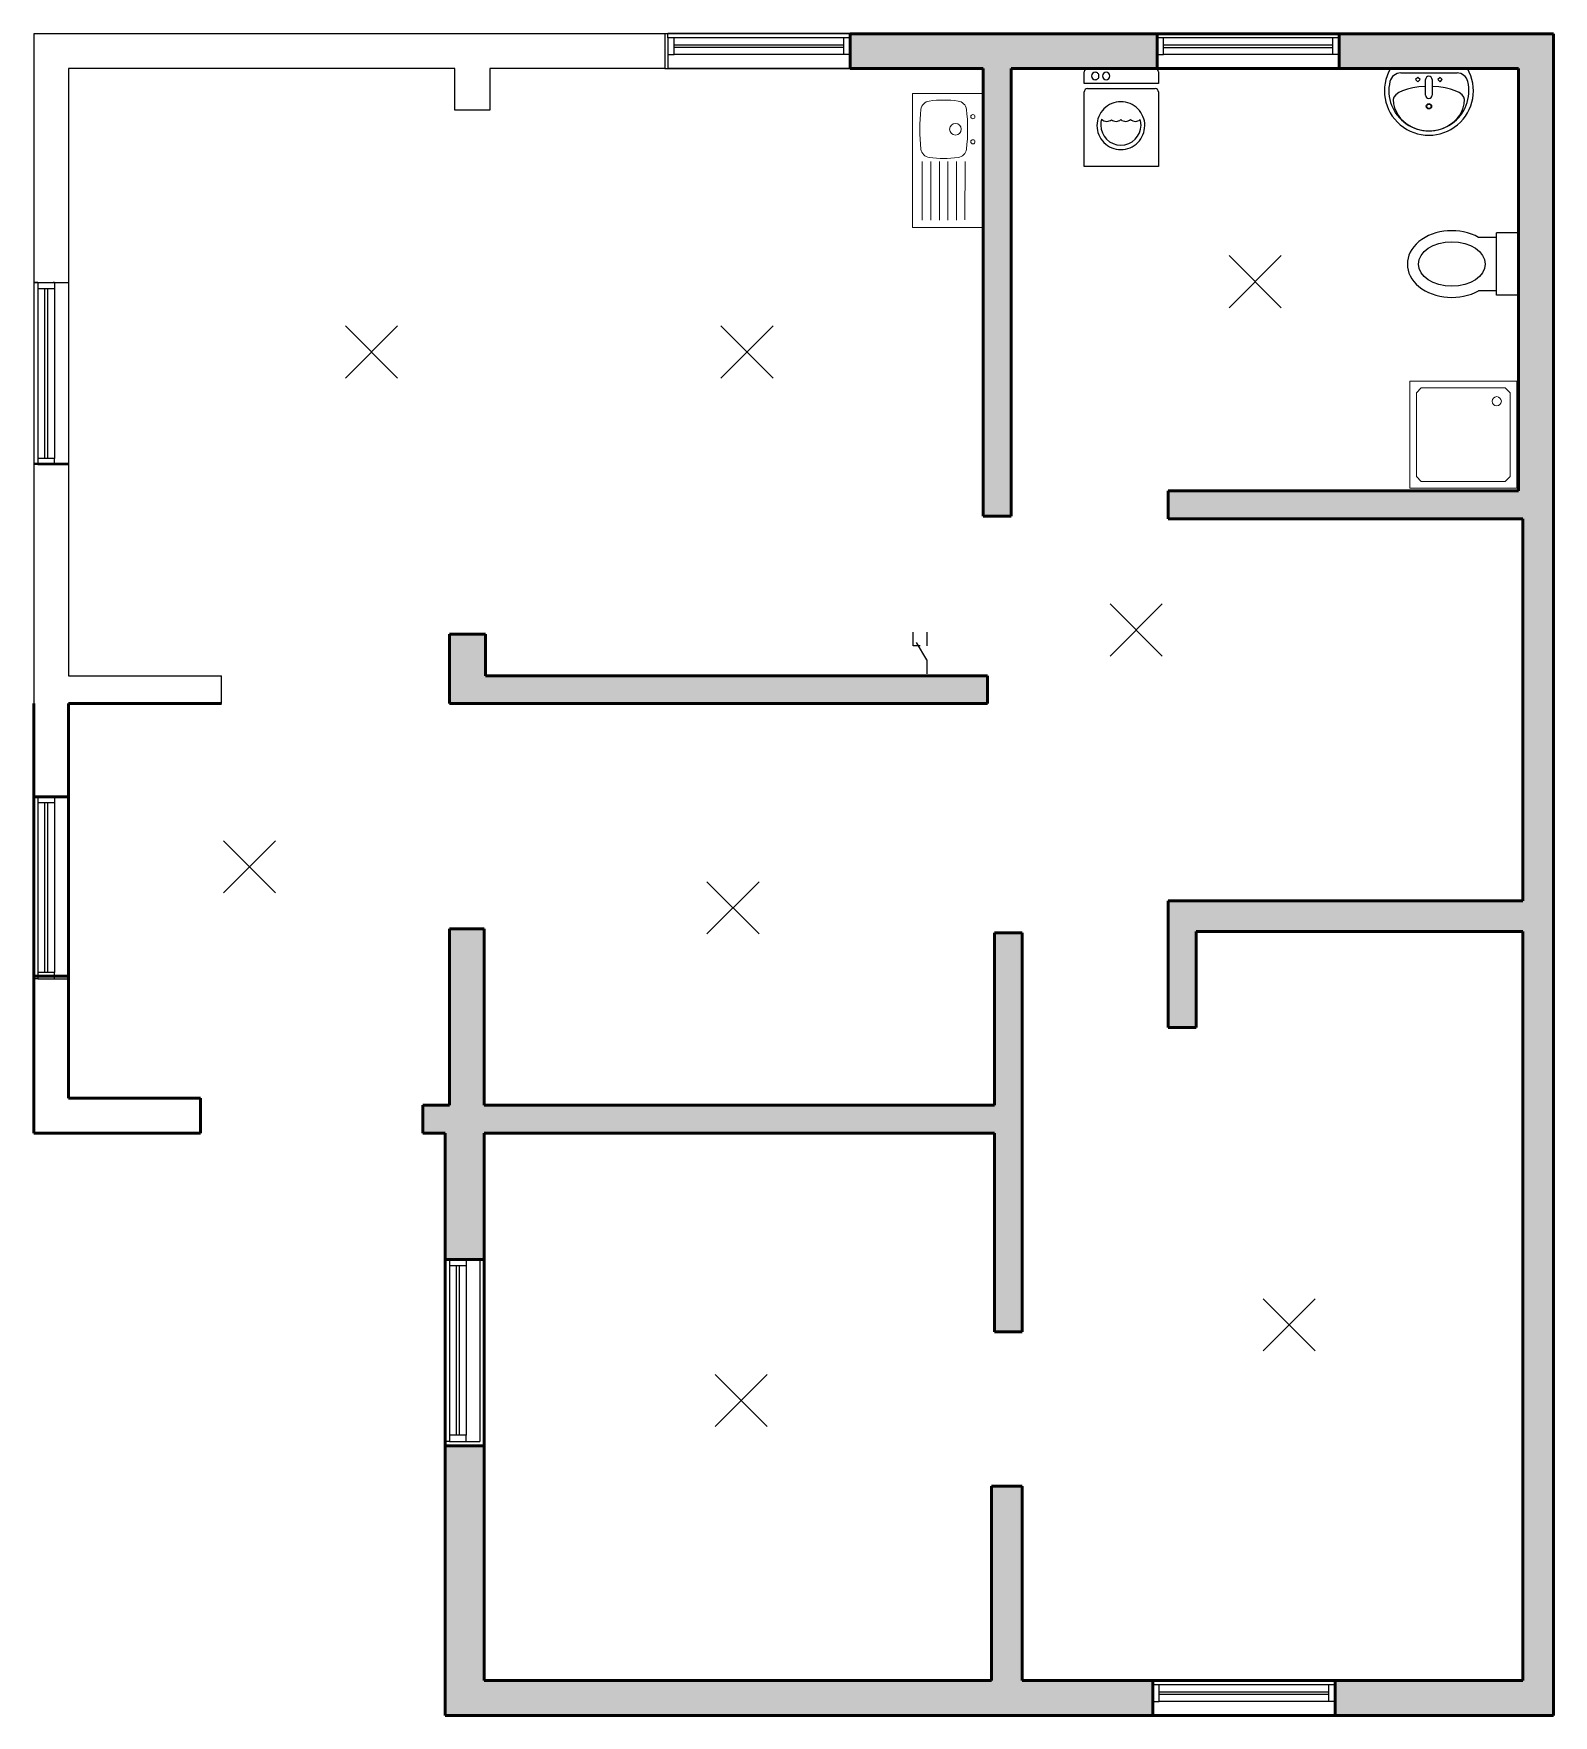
# Model space of a CAD drawing. Header units: millimetres. Extents: x -7030 to 3900, y -8810 to 3291.
import ezdxf

# ---------------------------------------------------------------- set-up
doc = ezdxf.new("R2010")
doc.units = ezdxf.units.MM
doc.layers.get('0').update_dxf_attribs({"lineweight": 50, "true_color": 0xffffff})
for name, color, linetype, lineweight, true_color in [('devices', 4, 'Continuous', 25, 0x00ffff), ('electro', 1, 'Continuous', 25, 0xff0000), ('window1', 7, 'Continuous', 25, 0x000000), ('windows', 7, 'Continuous', 25, 0x000000)]:
    doc.layers.add(name, color=color, linetype=linetype, lineweight=lineweight, true_color=true_color)
doc.layers.add('SYMBOLS', color=7, linetype='Continuous', true_color=0xffffff)
pattern_1 = [(45, (0, 0), (-0.0883883476, 0.0883883476), [])]

# ---------------------------------------------------------------- blocks, each defined once
blk = doc.blocks.new('Window 900')
for p, q in [((0, 100), (-1310, 100)), ((-1310, 70), (-1310, 100)), ((-1310, 70), (-1310, -50)), ((0, 70), (-1310, 70)), ((-1265, -50), (-1265, 70)), ((-1265, 20), (-45, 20)), ((-45, 0), (-1265, 0)), ((-45, -50), (-45, 70)), ((0, 70), (0, 100)), ((0, 70), (0, -50)), ((-1310, -50), (-1265, -50)), ((-1310, -50), (-1310, -150)), ((-45, -50), (-1265, -50)), ((0, -50), (-45, -50)), ((0, -50), (0, -40)), ((0, -50), (0, -150)), ((0, -150), (-1310, -150))]:
    blk.add_line(p, q)
blk = doc.blocks.new('sink')
at = {"layer": 'devices'}
for p, q in [((-15, 50), (-15, 120)), ((15, 120), (15, 50)), ((173.2, 0), (-173.2, 0)), ((126.5, 20), (-126.5, 20)), ((-50, 60), (-60, 50)), ((-60, 50), (-50, 40)), ((-40, 50), (-50, 60)), ((-50, 40), (-40, 50)), ((50, 60), (40, 50)), ((40, 50), (50, 40)), ((60, 50), (50, 60)), ((50, 40), (60, 50))]:
    blk.add_line(p, q, dxfattribs=at)
for radius in [12, 10]:
    blk.add_circle((0, 170), radius, dxfattribs=at)
for centre, radius, start, end in [((0, 100), 200, 330, 210), ((0, 100), 180, 346.65764, 193.34236), ((0, 120), 15, 0, 180), ((-126.5, 70), 50, 193.34236, 270), ((0, 50), 15, 180, 0), ((126.5, 70), 50, 270, 346.65764)]:
    blk.add_arc(centre, radius, start, end, dxfattribs=at)
for major_axis, ratio, start_param, end_param in [((-160, 0), 0.875, 3.14159, 6.283185), ((-160, 0), 0.375, 0, 1.476908), ((160, 0), 0.375, 4.806277, 6.283185)]:
    blk.add_ellipse((0, 140), major_axis=major_axis, ratio=ratio, start_param=start_param, end_param=end_param, dxfattribs=at)
blk = doc.blocks.new('toilet')
at = {"layer": 'devices'}
for p, q in [((20, 100), (20, 180)), ((260, 100), (260, 180)), ((0, 100), (280, 100)), ((0, 0), (0, 100)), ((280, 0), (280, 100)), ((0, 0), (280, 0))]:
    blk.add_line(p, q, dxfattribs=at)
blk.add_ellipse((140, 300), major_axis=(0, 200), ratio=0.75, start_param=4.068888, end_param=2.214297, dxfattribs=at)
blk.add_ellipse((140, 300), major_axis=(0, 150), ratio=0.666667, dxfattribs=at)
blk = doc.blocks.new('sh80_cw')
at = {"layer": 'devices', "linetype": 'Continuous', "lineweight": 0}
for p, q in [((1, 1), (1, 80.999939)), ((1, 80.999939), (81.000031, 80.999939)), ((6, 72.464417), (9.535584, 75.999939)), ((9.535584, 75.999939), (72.464478, 75.999939)), ((76.000031, 72.464417), (72.464478, 75.999939)), ((81.000031, 80.999939), (81.000031, 1)), ((6, 9.535523), (6, 72.464417)), ((76.000031, 72.464417), (76.000031, 9.535523)), ((81.000031, 1), (1, 1)), ((9.535584, 6), (6, 9.535523)), ((72.464478, 6), (9.535584, 6)), ((72.464478, 6), (76.000031, 9.535523))]:
    blk.add_line(p, q, dxfattribs=at)
blk.add_circle((15.999939, 15.999878), 3.5, dxfattribs=at)
blk = doc.blocks.new('lamp')
at = {"layer": 'SYMBOLS'}
for p, q in [((1.875, -1.875), (-1.875, 1.875)), ((-1.875, -1.875), (1.875, 1.875))]:
    blk.add_line(p, q, dxfattribs=at)
blk = doc.blocks.new('switch-03')
at = {"layer": 'SYMBOLS'}
for p, q in [((-5, -5), (-5, 0)), ((0, 0), (0, -5)), ((-2.5, -5), (-5, -5)), ((0, -10), (-3.75, -3.75)), ((0, -10), (0, -15))]:
    blk.add_line(p, q, dxfattribs=at)
blk = doc.blocks.new('SBSDgen')
at = {"layer": 'devices', "linetype": 'Continuous', "lineweight": 0}
for p, q in [((482.5, 255), (-482.5, 255)), ((-482.5, 255), (-482.5, -255)), ((482.5, -255), (482.5, 255)), ((8, 123.5), (427.9994, 122.8239)), ((7.941, 62.1074), (428.041, 62.1074)), ((7.941, 0.7074), (428.041, 0.7074)), ((7.941, -60.6926), (428.041, -60.6926)), ((7.941, -122.0926), (428.041, -122.0926)), ((7.941, -183.4926), (428.041, -183.4926)), ((-482.5, -255), (482.5, -255))]:
    blk.add_line(p, q, dxfattribs=at)
for centre, radius in [((-315, 180), 15), ((-135, 180), 15), ((-225, 55), 42)]:
    blk.add_circle(centre, radius, dxfattribs=at)
for centre, radius, start, end in [((-359.3306, 64.8992), 69.1465, 97.202556, 172.860845), ((-225, -998.0555), 1140.5556, 82.797444, 97.202556), ((-90.6695, 64.8992), 69.1465, 7.139155, 82.797444), ((333.6607, -30), 768.6607, 172.261631, 187.738369), ((-783.6607, -30), 768.6607, 352.261631, 7.738369), ((-359.3306, -124.8991), 69.1465, 187.139155, 262.797444), ((-225, 938.0556), 1140.5556, 262.797444, 277.202556), ((-90.6695, -124.8991), 69.1465, 277.202556, 352.860845)]:
    blk.add_arc(centre, radius, start, end, dxfattribs=at)
blk = doc.blocks.new('washing-machine')
at = {"layer": 'devices', "flags": 128}
for points in [[(1.27, 0), (25.57, 0)], [(26.79, -1.21), (26.79, -5.35), (0.06, -5.35), (0.06, -1.22)], [(0, -35.27), (0, -8.44)], [(26.72, -8.44), (26.72, -35.28), (0, -35.27)], [(1.21, -7.23), (25.51, -7.23)], [(6.31, -18.21), (6.31, -18.22)], [(9.84, -18.41), (9.83, -18.41)], [(13.22, -18.36), (13.22, -18.37)], [(16.69, -18.32), (16.69, -18.33)], [(20.19, -18.35), (20.2, -18.36)]]:
    blk.add_lwpolyline(points, dxfattribs=at)
at = {"layer": 'devices'}
for centre, radius, start, end in [((25.58, -1.21), 1.21, 0.24175, 90.22461), ((1.28, -1.22), 1.22, 90.3283, 179.88863), ((4.02, -2.69), 1.33, 90.07875, 179.90606), ((4.02, -2.69), 1.34, 179.85118, 269.69494), ((4.02, -2.68), 1.33, 359.77541, 90.02673), ((4.01, -2.7), 1.33, 270.21067, 0.45626), ((7.93, -2.69), 1.33, 90.26851, 179.9446), ((7.94, -2.69), 1.34, 179.82313, 269.4947), ((7.92, -2.69), 1.33, 0.11016, 89.9354), ((7.92, -2.69), 1.34, 270.29077, 0.13274), ((1.21, -8.44), 1.21, 89.97287, 180.02713), ((13.22, -20.55), 8.61, 90.0149, 180.01798), ((13.22, -20.55), 8.61, 359.98954, 90.01281), ((25.51, -8.44), 1.21, 0.00497, 89.99503), ((13.22, -20.56), 8.6, 179.96733, 270.00214), ((13.46, -20.34), 7.47, 163.38422, 179.95178), ((13.22, -20.33), 7.23, 180.03925, 270.03065), ((8.16, -16.52), 2.52, 222.58435, 270.18537), ((8.19, -16.56), 2.47, 269.53082, 311.75116), ((11.49, -16.52), 2.51, 228.59633, 270.31272), ((11.52, -16.58), 2.46, 269.54132, 313.57712), ((14.92, -16.54), 2.5, 227.07979, 270.50877), ((13.22, -20.56), 8.6, 269.96865, 0.02665), ((13.23, -20.32), 7.24, 269.98253, 359.90288), ((14.96, -16.56), 2.48, 269.6285, 314.51746), ((18.43, -16.55), 2.49, 225.87305, 270.53207), ((18.45, -16.51), 2.53, 269.94905, 313.25961), ((13.14, -20.34), 7.33, 0.01147, 15.66473)]:
    blk.add_arc(centre, radius, start, end, dxfattribs=at)

msp = doc.modelspace()

# ---------------------------------------------------------------- hatches: boundary and pattern name
h = msp.add_hatch()
h.set_pattern_fill('ANSI31', color=256, scale=50, style=0)
h.set_pattern_definition(pattern_1)
h.paths.add_polyline_path([(-200, -180), (0, -180), (0, 3040), (1050, 3040), (1050, 3290), (-200, 3290), (-1158, 3290), (-1158, 3040), (-200, 3040)])
h = msp.add_hatch()
h.set_pattern_fill('ANSI31', color=256, scale=50, style=0)
h.set_pattern_definition(pattern_1)
h.paths.add_polyline_path([(2330, -8560), (2330, -8810), (3680, -8810), (3900, -8810), (3900, -2950), (3900, -1920), (3900, -1800), (3900, -200), (3900, 3290), (2360, 3290), (2360, 3040), (3650, 3040), (3650, 0), (1130, 0), (1130, -200), (3680, -200), (3680, -1800), (3680, -1920), (3680, -2950), (1130, -2950), (1130, -3860), (1330, -3860), (1330, -3170), (3680, -3170), (3680, -8440), (3680, -8560)])
h = msp.add_hatch()
h.set_pattern_fill('ANSI31', color=256, scale=50, style=0)
h.set_pattern_definition(pattern_1)
h.paths.add_polyline_path([(-170, -1530), (-4040, -1530), (-4040, -1330), (-4040, -1030), (-3780, -1030), (-3780, -1330), (-170, -1330)])
h = msp.add_hatch()
h.set_pattern_fill('ANSI31', color=256, scale=50, style=0)
h.set_pattern_definition(pattern_1)
h.paths.add_polyline_path([(-3790, -5530), (-4070, -5530), (-4070, -4620), (-4230, -4620), (-4230, -4420), (-4040, -4420), (-4040, -3150), (-3790, -3150), (-3790, -4420), (-120, -4420), (-120, -3180), (80, -3180), (80, -4420), (80, -4620), (80, -6050), (-120, -6050), (-120, -4620), (-3790, -4620)])
h = msp.add_hatch()
h.set_pattern_fill('ANSI31', color=256, scale=50, style=0)
h.set_pattern_definition(pattern_1)
h.paths.add_polyline_path([(80, -7160), (80, -8560), (1020, -8560), (1020, -8810), (80, -8810), (-170, -8810), (-3820, -8810), (-4070, -8810), (-4070, -8560), (-4070, -6870), (-3790, -6870), (-3790, -8560), (-140, -8560), (-140, -7160)])

# ---------------------------------------------------------------- linework, layer by layer
for p, q in [((-1158, 3290), (-200, 3290)), ((-1158, 3040), (-1158, 3290)), ((1050, 3290), (-200, 3290)), ((1050, 3290), (2360, 3290)), ((1050, 3040), (1050, 3290)), ((2360, 3290), (3900, 3290)), ((2360, 3040), (2360, 3290)), ((2360, 3290), (2360, 3290)), ((3900, 3290), (3900, -200)), ((-1158, 3040), (-200, 3040)), ((-200, -180), (-200, 3040)), ((0, -180), (0, 3040)), ((0, 3040), (0, 3040)), ((0, 3040), (0, 3040)), ((0, 3040), (0, 3040)), ((0, 3040), (0, 3040)), ((0, 3040), (1050, 3040)), ((1050, 3040), (2360, 3040)), ((2360, 3040), (3650, 3040)), ((3650, 3040), (3650, 0)), ((3650, 0), (1130, 0)), ((1130, 0), (1130, -200)), ((-200, -180), (0, -180)), ((3680, -200), (1130, -200)), ((3680, -200), (3680, -200)), ((3680, -200), (3680, -1800)), ((3900, -200), (3900, -1800)), ((-4040, -1330), (-4040, -1030)), ((-4040, -1030), (-3780, -1030)), ((-3780, -1030), (-3780, -1330)), ((-4040, -1530), (-4040, -1330)), ((-3780, -1330), (-170, -1330)), ((-170, -1330), (-170, -1530)), ((-7030, -2200), (-7030, -1530)), ((-5680, -1530), (-6780, -1530)), ((-6780, -1530), (-6780, -2200)), ((-170, -1530), (-4040, -1530)), ((3680, -1800), (3680, -1920)), ((3900, -1800), (3900, -1920)), ((3680, -1920), (3680, -2950)), ((3900, -1920), (3900, -2950)), ((-7030, -3490), (-7030, -2200)), ((-6780, -2200), (-7030, -2200)), ((-6780, -2200), (-6780, -3490)), ((3680, -2950), (1130, -2950)), ((1130, -2950), (1130, -3860)), ((3900, -2950), (3900, -8810)), ((-4040, -3150), (-4040, -4420)), ((-3790, -3150), (-4040, -3150)), ((-3790, -4420), (-3790, -3150)), ((-120, -4420), (-120, -3180)), ((-120, -3180), (80, -3180)), ((80, -3180), (80, -4420)), ((1330, -3860), (1330, -3170)), ((1330, -3170), (3680, -3170)), ((3680, -3170), (3680, -8440)), ((-7030, -4370), (-7030, -3490)), ((-6780, -3490), (-7030, -3490)), ((-6780, -3490), (-6780, -4370)), ((1130, -3860), (1330, -3860)), ((-7030, -4620), (-7030, -4370)), ((-6780, -4370), (-5830, -4370)), ((-5830, -4370), (-5830, -4620)), ((-4040, -4420), (-4230, -4420)), ((-4230, -4420), (-4230, -4620)), ((-3790, -4420), (-120, -4420)), ((80, -4420), (80, -4620)), ((-5830, -4620), (-7030, -4620)), ((-4230, -4620), (-4070, -4620)), ((-4070, -5530), (-4070, -4620)), ((-120, -4620), (-3790, -4620)), ((-3790, -4620), (-3790, -5530)), ((-120, -6050), (-120, -4620)), ((80, -4620), (80, -6050)), ((-4070, -6870), (-4070, -5530)), ((-3790, -5530), (-4070, -5530)), ((-3790, -5530), (-3790, -6870)), ((80, -6050), (-120, -6050)), ((80, -6050), (80, -6050)), ((-4070, -8560), (-4070, -6870)), ((-3790, -6870), (-4070, -6870)), ((-3790, -6870), (-3790, -8560)), ((-140, -8560), (-140, -7160)), ((-140, -7160), (80, -7160)), ((80, -7160), (80, -8560)), ((3680, -8440), (3680, -8560)), ((-4070, -8810), (-4070, -8560)), ((-3790, -8560), (-140, -8560)), ((80, -8560), (1020, -8560)), ((1020, -8560), (2330, -8560)), ((1020, -8560), (1020, -8810)), ((2330, -8560), (3680, -8560)), ((2330, -8560), (2330, -8810)), ((-3820, -8810), (-4070, -8810)), ((-170, -8810), (-3820, -8810)), ((80, -8810), (-170, -8810)), ((1020, -8810), (80, -8810)), ((2330, -8810), (1020, -8810)), ((3680, -8810), (2330, -8810)), ((3900, -8810), (3680, -8810))]:
    msp.add_line(p, q)
at = {"layer": 'windows'}
for p, q in [((-6780, 3290), (-7030, 3290)), ((-6780, 3290), (-7030, 3290)), ((-7030, 3290), (-7030, 3040)), ((-7030, 3290), (-7030, 3040)), ((-4000, 3290), (-6780, 3290)), ((-4000, 3290), (-6780, 3290)), ((-3750, 3290), (-4000, 3290)), ((-3750, 3290), (-4000, 3290)), ((-2490, 3290), (-3750, 3290)), ((-1160, 3290), (-2490, 3290)), ((-2490, 3290), (-2490, 3040)), ((-7030, 3040), (-7030, 1500)), ((-7030, 3040), (-7030, 1500)), ((-4000, 3040), (-6780, 3040)), ((-4000, 3040), (-6780, 3040)), ((-6780, 3040), (-6780, 1500)), ((-6780, 3040), (-6780, 1500)), ((-4000, 2740), (-4000, 3040)), ((-4000, 2740), (-4000, 3040)), ((-2490, 3040), (-3750, 3040)), ((-3750, 3040), (-3750, 2740)), ((-3750, 3040), (-3750, 2740)), ((-2490, 3040), (-1158, 3040)), ((-3750, 2740), (-4000, 2740)), ((-3750, 2740), (-4000, 2740)), ((-7030, 1500), (-7030, 200)), ((-7030, 1500), (-7030, 200)), ((-7030, 1500), (-6780, 1500)), ((-7030, 1500), (-6780, 1500)), ((-6780, 1500), (-6780, 200)), ((-6780, 1500), (-6780, 200)), ((-7030, 200), (-7030, -1330)), ((-7030, 200), (-7030, -1330)), ((-7030, 200), (-6780, 200)), ((-7030, 200), (-6780, 200)), ((-6780, 200), (-6780, -1330)), ((-6780, 200), (-6780, -1330)), ((-7030, -1330), (-7030, -1530)), ((-7030, -1330), (-7030, -1530)), ((-6780, -1330), (-5680, -1330)), ((-6780, -1330), (-5680, -1330)), ((-5680, -1530), (-5680, -1330)), ((-5680, -1530), (-5680, -1330))]:
    msp.add_line(p, q, dxfattribs=at)

# ---------------------------------------------------------------- block references
at = {"rotation": -90}
msp.add_blockref('SBSDgen', (-455, 2378), dxfattribs=at)
at = {"layer": 'devices', "xscale": 20, "yscale": 20}
msp.add_blockref('washing-machine', (525, 3040), dxfattribs=at)
at = {"layer": 'devices', "color": 4, "true_color": 0x00ffff}
for name, p, xscale, yscale, rotation in [('sink', (3005, 3040), 1.6, 1.6, 180), ('toilet', (3650, 1409), 1.6, 1.6, 90), ('sh80_cw', (3646, 799), 9.6, -9.6, 270.0000658901588)]:
    msp.add_blockref(name, p, dxfattribs=dict(at, xscale=xscale, yscale=yscale, rotation=rotation))
at = {"layer": 'electro'}
for name, p, xscale, yscale in [('lamp', (1755, 1506), 100, 100), ('lamp', (-4600, 1000), 100, 100), ('lamp', (-1900, 1000), 100, 100), ('lamp', (900, -1000), 100, 100), ('switch-03', (-605, -1015), 20, 20), ('lamp', (-5478, -2704), 100, 100), ('lamp', (-2000, -3000), 100, 100), ('lamp', (2000, -6000), 100, 100), ('lamp', (-1942, -6544), 100, 100)]:
    msp.add_blockref(name, p, dxfattribs=dict(at, xscale=xscale, yscale=yscale))
at = {"layer": 'window1'}
for p in [(-1158, 3191), (2360, 3190), (2330, -8660)]:
    msp.add_blockref('Window 900', p, dxfattribs=at)
at = {"layer": 'window1', "rotation": 90}
for p in [(-6930, 1500), (-6930, -2200), (-3970, -5530)]:
    msp.add_blockref('Window 900', p, dxfattribs=at)

doc.saveas('drawing.dxf')
